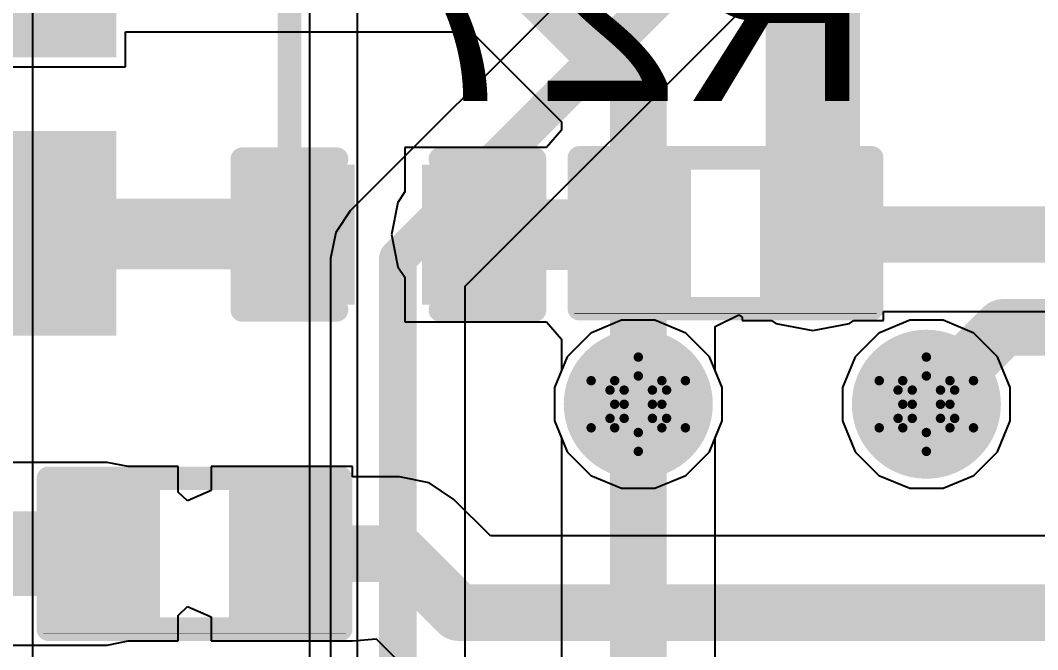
# Model space of a CAD drawing. Header units: inches. Extents: x -2.7 to 10.9, y -2.9 to 7.4.
# Drawn here: x 1.3905 to 1.6063, y -0.2378 to -0.1042 of the extents above; entities that cross this region are included whole.
import ezdxf

# ---------------------------------------------------------------- set-up
doc = ezdxf.new("R2010")
doc.units = ezdxf.units.IN
doc.header["$MEASUREMENT"] = 0
for name, color, linetype in [('Bottom Layer', 5, 'Continuous'), ('Bottom Overlay', 54, 'Continuous'), ('Bottom Paste', 16, 'Continuous'), ('Bottom Solder', 6, 'Continuous'), ('Drill Drawing', 1, 'Continuous'), ('Layer 2', 16, 'Continuous'), ('Layer 3', 76, 'Continuous'), ('Top Layer', 1, 'Continuous'), ('Top Solder', 216, 'Continuous'), ('Via Holes', 16, 'Continuous')]:
    doc.layers.add(name, color=color, linetype=linetype)
doc.styles.add('Arial', font='', dxfattribs={"height": 0.2})
doc.styles.get('Arial').set_extended_font_data('Arial')

# ---------------------------------------------------------------- blocks, each defined once
blk = doc.blocks.new('TS_1185EC_C_D_B__B_120')
at = {"layer": 'Bottom Layer'}
for points in [[(-0.10039, 0.04724), (-0.05118, 0.04724), (-0.05118, 0.01181), (-0.10039, 0.01181)], [(-0.10039, -0.01181), (-0.05118, -0.01181), (-0.05118, -0.04724), (-0.10039, -0.04724)]]:
    blk.add_hatch(color=5, dxfattribs=at).paths.add_polyline_path(points)
at = {"layer": 'Bottom Paste'}
for points in [[(-0.10039, 0.04724), (-0.05118, 0.04724), (-0.05118, 0.01181), (-0.10039, 0.01181)], [(-0.10039, -0.01181), (-0.05118, -0.01181), (-0.05118, -0.04724), (-0.10039, -0.04724)]]:
    blk.add_hatch(color=16, dxfattribs=at).paths.add_polyline_path(points)
at = {"layer": 'Bottom Solder'}
for points in [[(-0.10439, 0.05124), (-0.04718, 0.05124), (-0.04718, 0.00781), (-0.10439, 0.00781)], [(-0.10439, -0.00781), (-0.04718, -0.00781), (-0.04718, -0.05124), (-0.10439, -0.05124)]]:
    blk.add_hatch(color=6, dxfattribs=at).paths.add_polyline_path(points)
blk = doc.blocks.new('R___0402_B_187')
at = {"layer": 'Bottom Layer'}
for points in [[(-0.0095, 0.0125), (-0.0095, -0.0125), (-0.0275, -0.0125), (-0.0275, 0.0125)], [(0.0275, 0.0125), (0.0275, -0.0125), (0.0095, -0.0125), (0.0095, 0.0125)]]:
    blk.add_hatch(color=5, dxfattribs=at).paths.add_polyline_path(points)
at = {"layer": 'Bottom Paste'}
for points in [[(-0.0095, 0.0125), (-0.0095, -0.0125), (-0.0275, -0.0125), (-0.0275, 0.0125)], [(0.0275, 0.0125), (0.0275, -0.0125), (0.0095, -0.0125), (0.0095, 0.0125)]]:
    blk.add_hatch(color=16, dxfattribs=at).paths.add_polyline_path(points)
at = {"layer": 'Bottom Solder'}
for points in [[(-0.00733, 0.01467), (-0.00733, -0.01467), (-0.02967, -0.01467), (-0.02967, 0.01467)], [(0.02967, 0.01467), (0.02967, -0.01467), (0.00733, -0.01467), (0.00733, 0.01467)]]:
    blk.add_hatch(color=6, dxfattribs=at).paths.add_polyline_path(points)
at = {"layer": 'Bottom Overlay'}
for points in [[(-0.031, 0.016, 0.005, 0.005, 0), (-0.031, -0.016, 0.005, 0.005, 0)], [(0.031, 0.016, 0.005, 0.005, 0), (-0.031, 0.016, 0.005, 0.005, 0)], [(0.031, 0.016, 0.005, 0.005, 0), (0.031, -0.016, 0.005, 0.005, 0)], [(0.032, 0.017, 0.000127, 0.000127, 0), (-0.032, 0.017, 0.000127, 0.000127, 0)], [(0.031, -0.016, 0.005, 0.005, 0), (-0.031, -0.016, 0.005, 0.005, 0)]]:
    blk.add_lwpolyline(points, format="xyseb", dxfattribs=at)
for points in [[(-0.03225, 0.016, 0.0025, 0.0025, 1), (-0.02975, 0.016, 0.0025, 0.0025, 1)], [(-0.03225, 0.016, 0.0025, 0.0025, 1), (-0.02975, 0.016, 0.0025, 0.0025, 1)], [(0.02975, 0.016, 0.0025, 0.0025, 1), (0.03225, 0.016, 0.0025, 0.0025, 1)], [(0.02975, 0.016, 0.0025, 0.0025, 1), (0.03225, 0.016, 0.0025, 0.0025, 1)], [(-0.03203, 0.017, 0.0000635, 0.0000635, 1), (-0.03197, 0.017, 0.0000635, 0.0000635, 1)], [(0.03197, 0.017, 0.0000635, 0.0000635, 1), (0.03203, 0.017, 0.0000635, 0.0000635, 1)], [(-0.03225, -0.016, 0.0025, 0.0025, 1), (-0.02975, -0.016, 0.0025, 0.0025, 1)], [(-0.03225, -0.016, 0.0025, 0.0025, 1), (-0.02975, -0.016, 0.0025, 0.0025, 1)], [(0.02975, -0.016, 0.0025, 0.0025, 1), (0.03225, -0.016, 0.0025, 0.0025, 1)], [(0.02975, -0.016, 0.0025, 0.0025, 1), (0.03225, -0.016, 0.0025, 0.0025, 1)]]:
    blk.add_lwpolyline(points, format="xyseb", close=True, dxfattribs=at)
blk = doc.blocks.new('R___0402_B_188')
at = {"layer": 'Bottom Layer'}
for points in [[(-0.0095, 0.0125), (-0.0095, -0.0125), (-0.0275, -0.0125), (-0.0275, 0.0125)], [(0.0275, 0.0125), (0.0275, -0.0125), (0.0095, -0.0125), (0.0095, 0.0125)]]:
    blk.add_hatch(color=5, dxfattribs=at).paths.add_polyline_path(points)
at = {"layer": 'Bottom Paste'}
for points in [[(-0.0095, 0.0125), (-0.0095, -0.0125), (-0.0275, -0.0125), (-0.0275, 0.0125)], [(0.0275, 0.0125), (0.0275, -0.0125), (0.0095, -0.0125), (0.0095, 0.0125)]]:
    blk.add_hatch(color=16, dxfattribs=at).paths.add_polyline_path(points)
at = {"layer": 'Bottom Solder'}
for points in [[(-0.00733, 0.01467), (-0.00733, -0.01467), (-0.02967, -0.01467), (-0.02967, 0.01467)], [(0.02967, 0.01467), (0.02967, -0.01467), (0.00733, -0.01467), (0.00733, 0.01467)]]:
    blk.add_hatch(color=6, dxfattribs=at).paths.add_polyline_path(points)
at = {"layer": 'Bottom Overlay'}
for points in [[(0.031, 0.016, 0.005, 0.005, 0), (-0.031, 0.016, 0.005, 0.005, 0)], [(-0.031, 0.016, 0.005, 0.005, 0), (-0.031, -0.016, 0.005, 0.005, 0)], [(0.031, 0.016, 0.005, 0.005, 0), (0.031, -0.016, 0.005, 0.005, 0)], [(0.032, 0.017, 0.000127, 0.000127, 0), (-0.032, 0.017, 0.000127, 0.000127, 0)], [(0.031, -0.016, 0.005, 0.005, 0), (-0.031, -0.016, 0.005, 0.005, 0)]]:
    blk.add_lwpolyline(points, format="xyseb", dxfattribs=at)
for points in [[(-0.03225, 0.016, 0.0025, 0.0025, 1), (-0.02975, 0.016, 0.0025, 0.0025, 1)], [(-0.03225, 0.016, 0.0025, 0.0025, 1), (-0.02975, 0.016, 0.0025, 0.0025, 1)], [(0.02975, 0.016, 0.0025, 0.0025, 1), (0.03225, 0.016, 0.0025, 0.0025, 1)], [(0.02975, 0.016, 0.0025, 0.0025, 1), (0.03225, 0.016, 0.0025, 0.0025, 1)], [(-0.03203, 0.017, 0.0000635, 0.0000635, 1), (-0.03197, 0.017, 0.0000635, 0.0000635, 1)], [(0.03197, 0.017, 0.0000635, 0.0000635, 1), (0.03203, 0.017, 0.0000635, 0.0000635, 1)], [(-0.03225, -0.016, 0.0025, 0.0025, 1), (-0.02975, -0.016, 0.0025, 0.0025, 1)], [(-0.03225, -0.016, 0.0025, 0.0025, 1), (-0.02975, -0.016, 0.0025, 0.0025, 1)], [(0.02975, -0.016, 0.0025, 0.0025, 1), (0.03225, -0.016, 0.0025, 0.0025, 1)], [(0.02975, -0.016, 0.0025, 0.0025, 1), (0.03225, -0.016, 0.0025, 0.0025, 1)]]:
    blk.add_lwpolyline(points, format="xyseb", close=True, dxfattribs=at)
blk = doc.blocks.new('C___0402_B_309')
at = {"layer": 'Bottom Layer'}
for points in [[(-0.0095, 0.0125), (-0.0095, -0.0125), (-0.0275, -0.0125), (-0.0275, 0.0125)], [(0.0275, 0.0125), (0.0275, -0.0125), (0.0095, -0.0125), (0.0095, 0.0125)]]:
    blk.add_hatch(color=5, dxfattribs=at).paths.add_polyline_path(points)
at = {"layer": 'Bottom Paste'}
for points in [[(-0.0095, 0.0125), (-0.0095, -0.0125), (-0.0275, -0.0125), (-0.0275, 0.0125)], [(0.0275, 0.0125), (0.0275, -0.0125), (0.0095, -0.0125), (0.0095, 0.0125)]]:
    blk.add_hatch(color=16, dxfattribs=at).paths.add_polyline_path(points)
at = {"layer": 'Bottom Solder'}
for points in [[(-0.00714, 0.01486), (-0.00714, -0.01486), (-0.02986, -0.01486), (-0.02986, 0.01486)], [(0.02986, 0.01486), (0.02986, -0.01486), (0.00714, -0.01486), (0.00714, 0.01486)]]:
    blk.add_hatch(color=6, dxfattribs=at).paths.add_polyline_path(points)
at = {"layer": 'Bottom Overlay'}
for points in [[(-0.031, 0.016, 0.005, 0.005, 0), (-0.011, 0.016, 0.005, 0.005, 0)], [(-0.031, -0.016, 0.005, 0.005, 0), (-0.031, 0.016, 0.005, 0.005, 0)], [(0.011, 0.016, 0.005, 0.005, 0), (0.031, 0.016, 0.005, 0.005, 0)], [(0.031, -0.016, 0.005, 0.005, 0), (0.031, 0.016, 0.005, 0.005, 0)], [(-0.031, -0.016, 0.005, 0.005, 0), (-0.011, -0.016, 0.005, 0.005, 0)], [(0.011, -0.016, 0.005, 0.005, 0), (0.031, -0.016, 0.005, 0.005, 0)]]:
    blk.add_lwpolyline(points, format="xyseb", dxfattribs=at)
for points in [[(-0.03225, 0.016, 0.0025, 0.0025, 1), (-0.02975, 0.016, 0.0025, 0.0025, 1)], [(-0.03225, 0.016, 0.0025, 0.0025, 1), (-0.02975, 0.016, 0.0025, 0.0025, 1)], [(-0.01225, 0.016, 0.0025, 0.0025, 1), (-0.00975, 0.016, 0.0025, 0.0025, 1)], [(0.00975, 0.016, 0.0025, 0.0025, 1), (0.01225, 0.016, 0.0025, 0.0025, 1)], [(0.02975, 0.016, 0.0025, 0.0025, 1), (0.03225, 0.016, 0.0025, 0.0025, 1)], [(0.02975, 0.016, 0.0025, 0.0025, 1), (0.03225, 0.016, 0.0025, 0.0025, 1)], [(-0.03225, -0.016, 0.0025, 0.0025, 1), (-0.02975, -0.016, 0.0025, 0.0025, 1)], [(-0.03225, -0.016, 0.0025, 0.0025, 1), (-0.02975, -0.016, 0.0025, 0.0025, 1)], [(-0.01225, -0.016, 0.0025, 0.0025, 1), (-0.00975, -0.016, 0.0025, 0.0025, 1)], [(0.00975, -0.016, 0.0025, 0.0025, 1), (0.01225, -0.016, 0.0025, 0.0025, 1)], [(0.02975, -0.016, 0.0025, 0.0025, 1), (0.03225, -0.016, 0.0025, 0.0025, 1)], [(0.02975, -0.016, 0.0025, 0.0025, 1), (0.03225, -0.016, 0.0025, 0.0025, 1)]]:
    blk.add_lwpolyline(points, format="xyseb", close=True, dxfattribs=at)

msp = doc.modelspace()

# ---------------------------------------------------------------- hatches: boundary and pattern name
at = {"layer": 'Bottom Layer'}
h = msp.add_hatch(color=5, dxfattribs=at)
edge = h.paths.add_edge_path()
edge.add_arc((1.52156, -0.18568), 0.01181, 0, 360)
h = msp.add_hatch(color=5, dxfattribs=at)
edge = h.paths.add_edge_path()
edge.add_arc((1.58267, -0.18568), 0.01181, 0, 360)
at = {"layer": 'Bottom Solder'}
h = msp.add_hatch(color=6, dxfattribs=at)
edge = h.paths.add_edge_path()
edge.add_arc((1.52156, -0.18568), 0.01581, 0, 360)
h = msp.add_hatch(color=6, dxfattribs=at)
edge = h.paths.add_edge_path()
edge.add_arc((1.58267, -0.18568), 0.01581, 0, 360)
at = {"layer": 'Layer 2'}
h = msp.add_hatch(color=16, dxfattribs=at)
edge = h.paths.add_edge_path()
edge.add_arc((1.52156, -0.18568), 0.01181, 0, 360)
h = msp.add_hatch(color=16, dxfattribs=at)
edge = h.paths.add_edge_path()
edge.add_arc((1.58267, -0.18568), 0.01181, 0, 360)
at = {"layer": 'Layer 3'}
h = msp.add_hatch(color=76, dxfattribs=at)
edge = h.paths.add_edge_path()
edge.add_arc((1.52156, -0.18568), 0.01181, 0, 360)
h = msp.add_hatch(color=76, dxfattribs=at)
edge = h.paths.add_edge_path()
edge.add_arc((1.58267, -0.18568), 0.01181, 0, 360)
at = {"layer": 'Top Layer'}
h = msp.add_hatch(color=1, dxfattribs=at)
edge = h.paths.add_edge_path()
edge.add_arc((1.52156, -0.18568), 0.01181, 0, 360)
h = msp.add_hatch(color=1, dxfattribs=at)
edge = h.paths.add_edge_path()
edge.add_arc((1.58267, -0.18568), 0.01181, 0, 360)
at = {"layer": 'Top Solder'}
h = msp.add_hatch(color=216, dxfattribs=at)
edge = h.paths.add_edge_path()
edge.add_arc((1.52156, -0.18568), 0.01581, 0, 360)
h = msp.add_hatch(color=216, dxfattribs=at)
edge = h.paths.add_edge_path()
edge.add_arc((1.58267, -0.18568), 0.01581, 0, 360)
at = {"layer": 'Via Holes'}
h = msp.add_hatch(color=7, dxfattribs=at)
edge = h.paths.add_edge_path()
edge.add_arc((1.52156, -0.18568), 0.00591, 0, 360)
h = msp.add_hatch(color=7, dxfattribs=at)
edge = h.paths.add_edge_path()
edge.add_arc((1.58267, -0.18568), 0.00591, 0, 360)

# ---------------------------------------------------------------- linework, layer by layer
at = {"layer": 'Bottom Layer'}
for p, q in [((1.41281, -0.11406), (1.41281, -0.10666)), ((1.41281, -0.10666), (1.48617, -0.10666)), ((1.48617, -0.10666), (1.50524, -0.12573)), ((1.35159, -0.11406), (1.41281, -0.11406)), ((1.50524, -0.12573), (1.50524, -0.12749)), ((1.50524, -0.12749), (1.50206, -0.13117)), ((1.50206, -0.13117), (1.47206, -0.13117)), ((1.47206, -0.13117), (1.47206, -0.14062)), ((1.47206, -0.14062), (1.47057, -0.14284)), ((1.47057, -0.14284), (1.46921, -0.14967)), ((1.46921, -0.14967), (1.47057, -0.1565)), ((1.47057, -0.1565), (1.47206, -0.15872)), ((1.47206, -0.15872), (1.47206, -0.16817)), ((1.57356, -0.1679), (1.57356, -0.16598)), ((1.57356, -0.16598), (1.63718, -0.16598)), ((1.47206, -0.16817), (1.50206, -0.16817)), ((1.50206, -0.16817), (1.50524, -0.17185)), ((1.53787, -0.16921), (1.54287, -0.1667)), ((1.54287, -0.1667), (1.54356, -0.16721)), ((1.54356, -0.16721), (1.54356, -0.1679)), ((1.54356, -0.1679), (1.54985, -0.1679)), ((1.54985, -0.1679), (1.55075, -0.16851)), ((1.56636, -0.16851), (1.56727, -0.1679)), ((1.56727, -0.1679), (1.57356, -0.1679)), ((1.53787, -0.17852), (1.53787, -0.16921)), ((1.55075, -0.16851), (1.55856, -0.17006)), ((1.55856, -0.17006), (1.56636, -0.16851)), ((1.50524, -0.17185), (1.50524, -0.17852)), ((1.50524, -0.17852), (1.50375, -0.18214)), ((1.53937, -0.18214), (1.53787, -0.17852)), ((1.50375, -0.18214), (1.50375, -0.18922)), ((1.53937, -0.18922), (1.53937, -0.18214)), ((1.50375, -0.18922), (1.50646, -0.19577)), ((1.53666, -0.19577), (1.53937, -0.18922)), ((1.50646, -0.19577), (1.51147, -0.20078)), ((1.53165, -0.20078), (1.53666, -0.19577)), ((1.40892, -0.19802), (1.38357, -0.19802)), ((1.41331, -0.1989), (1.40892, -0.19802)), ((1.42392, -0.1989), (1.41331, -0.1989)), ((1.42392, -0.20431), (1.42392, -0.1989)), ((1.46092, -0.1989), (1.43092, -0.1989)), ((1.43092, -0.1989), (1.43092, -0.20398)), ((1.46092, -0.20108), (1.46092, -0.1989)), ((1.47092, -0.20108), (1.46092, -0.20108)), ((1.47717, -0.20233), (1.47092, -0.20108)), ((1.48246, -0.20586), (1.47717, -0.20233)), ((1.51147, -0.20078), (1.51802, -0.20349)), ((1.5251, -0.20349), (1.53165, -0.20078)), ((1.42592, -0.20616), (1.42392, -0.20431)), ((1.43092, -0.20398), (1.42592, -0.20616)), ((1.51802, -0.20349), (1.5251, -0.20349)), ((1.49018, -0.21358), (1.48246, -0.20586)), ((1.67635, -0.21358), (1.49018, -0.21358)), ((1.42392, -0.23049), (1.42592, -0.22863)), ((1.42592, -0.22863), (1.43092, -0.23081)), ((1.42392, -0.2359), (1.42392, -0.23049)), ((1.43092, -0.23081), (1.43092, -0.2359)), ((1.38357, -0.23677), (1.40892, -0.23677)), ((1.40892, -0.23677), (1.41331, -0.2359)), ((1.40892, -0.23677), (1.40892, -0.23677)), ((1.41331, -0.2359), (1.42392, -0.2359)), ((1.43092, -0.2359), (1.46092, -0.2359)), ((1.46092, -0.2359), (1.46592, -0.23547)), ((1.46092, -0.2359), (1.46092, -0.2359)), ((1.46592, -0.23547), (1.47189, -0.24143))]:
    msp.add_line(p, q, dxfattribs=at)
for points in [[(1.55856, -0.1494, 0.02, 0.02, 0), (1.55856, -0.09403, 0.02, 0.02, 0)], [(1.49292, -0.09034, 0.012, 0.012, 0), (1.52156, -0.11898, 0.012, 0.012, 0)], [(1.52156, -0.1494, 0.012, 0.012, 0), (1.52156, -0.11898, 0.012, 0.012, 0)], [(1.55856, -0.14967, 0.02, 0.02, 0), (1.55856, -0.1494, 0.02, 0.02, 0)], [(1.38233, -0.14953, 0.015, 0.015, 0), (1.44992, -0.14953, 0.015, 0.015, 0)], [(1.44992, -0.14953, 0.015, 0.015, 0), (1.45006, -0.14967, 0.015, 0.015, 0)], [(1.48706, -0.14967, 0.015, 0.015, 0), (1.52156, -0.14967, 0.015, 0.015, 0)], [(1.52156, -0.14967, 0.012, 0.012, 0), (1.52156, -0.1494, 0.012, 0.012, 0)], [(1.52156, -0.18568, 0.012, 0.012, 0), (1.52156, -0.14967, 0.012, 0.012, 0)], [(1.55856, -0.14967, 0.012, 0.012, 0), (1.63718, -0.14967, 0.012, 0.012, 0)], [(1.58267, -0.18568, 0.012, 0.012, 0), (1.599, -0.16935, 0.012, 0.012, 0)], [(1.599, -0.16935, 0.012, 0.012, 0), (1.63718, -0.16935, 0.012, 0.012, 0)], [(1.36773, -0.2174, 0.018, 0.018, 0), (1.40892, -0.2174, 0.018, 0.018, 0)], [(1.40892, -0.2174, 0.018, 0.018, 0), (1.40892, -0.2174, 0.018, 0.018, 0)], [(1.44592, -0.2174, 0.012, 0.012, 0), (1.47092, -0.2174, 0.012, 0.012, 0)], [(1.47092, -0.2174, 0.012, 0.012, 0), (1.48342, -0.2299, 0.012, 0.012, 0)], [(1.48342, -0.2299, 0.012, 0.012, 0), (1.68311, -0.2299, 0.012, 0.012, 0)]]:
    msp.add_lwpolyline(points, format="xyseb", dxfattribs=at)
for points in [[(1.51856, -0.11898, 0.006, 0.006, 1), (1.52456, -0.11898, 0.006, 0.006, 1)], [(1.51856, -0.11898, 0.006, 0.006, 1), (1.52456, -0.11898, 0.006, 0.006, 1)], [(1.55356, -0.1494, 0.01, 0.01, 1), (1.56356, -0.1494, 0.01, 0.01, 1)], [(1.55356, -0.1494, 0.01, 0.01, 1), (1.56356, -0.1494, 0.01, 0.01, 1)], [(1.55356, -0.14967, 0.01, 0.01, 1), (1.56356, -0.14967, 0.01, 0.01, 1)], [(1.44617, -0.14953, 0.0075, 0.0075, 1), (1.45367, -0.14953, 0.0075, 0.0075, 1)], [(1.44617, -0.14953, 0.0075, 0.0075, 1), (1.45367, -0.14953, 0.0075, 0.0075, 1)], [(1.44631, -0.14967, 0.0075, 0.0075, 1), (1.45381, -0.14967, 0.0075, 0.0075, 1)], [(1.48331, -0.14967, 0.0075, 0.0075, 1), (1.49081, -0.14967, 0.0075, 0.0075, 1)], [(1.51781, -0.14967, 0.0075, 0.0075, 1), (1.52531, -0.14967, 0.0075, 0.0075, 1)], [(1.51856, -0.1494, 0.006, 0.006, 1), (1.52456, -0.1494, 0.006, 0.006, 1)], [(1.51856, -0.1494, 0.006, 0.006, 1), (1.52456, -0.1494, 0.006, 0.006, 1)], [(1.51856, -0.14967, 0.006, 0.006, 1), (1.52456, -0.14967, 0.006, 0.006, 1)], [(1.51856, -0.14967, 0.006, 0.006, 1), (1.52456, -0.14967, 0.006, 0.006, 1)], [(1.55556, -0.14967, 0.006, 0.006, 1), (1.56156, -0.14967, 0.006, 0.006, 1)], [(1.596, -0.16935, 0.006, 0.006, 1), (1.602, -0.16935, 0.006, 0.006, 1)], [(1.596, -0.16935, 0.006, 0.006, 1), (1.602, -0.16935, 0.006, 0.006, 1)], [(1.51856, -0.18568, 0.006, 0.006, 1), (1.52456, -0.18568, 0.006, 0.006, 1)], [(1.57967, -0.18568, 0.006, 0.006, 1), (1.58567, -0.18568, 0.006, 0.006, 1)], [(1.40442, -0.2174, 0.009, 0.009, 1), (1.41342, -0.2174, 0.009, 0.009, 1)], [(1.40442, -0.2174, 0.009, 0.009, 1), (1.41342, -0.2174, 0.009, 0.009, 1)], [(1.40442, -0.2174, 0.009, 0.009, 1), (1.41342, -0.2174, 0.009, 0.009, 1)], [(1.44292, -0.2174, 0.006, 0.006, 1), (1.44892, -0.2174, 0.006, 0.006, 1)], [(1.46792, -0.2174, 0.006, 0.006, 1), (1.47392, -0.2174, 0.006, 0.006, 1)], [(1.46792, -0.2174, 0.006, 0.006, 1), (1.47392, -0.2174, 0.006, 0.006, 1)], [(1.48042, -0.2299, 0.006, 0.006, 1), (1.48642, -0.2299, 0.006, 0.006, 1)], [(1.48042, -0.2299, 0.006, 0.006, 1), (1.48642, -0.2299, 0.006, 0.006, 1)]]:
    msp.add_lwpolyline(points, format="xyseb", close=True, dxfattribs=at)
at = {"layer": 'Bottom Overlay'}
msp.add_lwpolyline([(1.44756, -0.13367, 0.005, 0.005, 0), (1.44756, -0.0611, 0.005, 0.005, 0)], format="xyseb", dxfattribs=at)
msp.add_lwpolyline([(1.44631, -0.13367, 0.0025, 0.0025, 1), (1.44881, -0.13367, 0.0025, 0.0025, 1)], format="xyseb", close=True, dxfattribs=at)
at = {"layer": 'Drill Drawing'}
for points in [[(1.51656, -0.18068, 0.002, 0.002, 0), (1.52156, -0.17568, 0.002, 0.002, 0)], [(1.52156, -0.17568, 0.002, 0.002, 0), (1.52656, -0.18068, 0.002, 0.002, 0)], [(1.57767, -0.18068, 0.002, 0.002, 0), (1.58267, -0.17568, 0.002, 0.002, 0)], [(1.58267, -0.17568, 0.002, 0.002, 0), (1.58767, -0.18068, 0.002, 0.002, 0)], [(1.51856, -0.18268, 0.002, 0.002, 0), (1.52156, -0.17968, 0.002, 0.002, 0)], [(1.52156, -0.17968, 0.002, 0.002, 0), (1.52456, -0.18268, 0.002, 0.002, 0)], [(1.57967, -0.18268, 0.002, 0.002, 0), (1.58267, -0.17968, 0.002, 0.002, 0)], [(1.58267, -0.17968, 0.002, 0.002, 0), (1.58567, -0.18268, 0.002, 0.002, 0)], [(1.51156, -0.18068, 0.002, 0.002, 0), (1.51656, -0.18568, 0.002, 0.002, 0)], [(1.51156, -0.18068, 0.002, 0.002, 0), (1.51656, -0.18068, 0.002, 0.002, 0)], [(1.52656, -0.18068, 0.002, 0.002, 0), (1.53156, -0.18068, 0.002, 0.002, 0)], [(1.52656, -0.18568, 0.002, 0.002, 0), (1.53156, -0.18068, 0.002, 0.002, 0)], [(1.57267, -0.18068, 0.002, 0.002, 0), (1.57767, -0.18568, 0.002, 0.002, 0)], [(1.57267, -0.18068, 0.002, 0.002, 0), (1.57767, -0.18068, 0.002, 0.002, 0)], [(1.58767, -0.18068, 0.002, 0.002, 0), (1.59267, -0.18068, 0.002, 0.002, 0)], [(1.58767, -0.18568, 0.002, 0.002, 0), (1.59267, -0.18068, 0.002, 0.002, 0)], [(1.51556, -0.18268, 0.002, 0.002, 0), (1.51856, -0.18568, 0.002, 0.002, 0)], [(1.51556, -0.18268, 0.002, 0.002, 0), (1.51856, -0.18268, 0.002, 0.002, 0)], [(1.52456, -0.18268, 0.002, 0.002, 0), (1.52756, -0.18268, 0.002, 0.002, 0)], [(1.52456, -0.18568, 0.002, 0.002, 0), (1.52756, -0.18268, 0.002, 0.002, 0)], [(1.57667, -0.18268, 0.002, 0.002, 0), (1.57967, -0.18568, 0.002, 0.002, 0)], [(1.57667, -0.18268, 0.002, 0.002, 0), (1.57967, -0.18268, 0.002, 0.002, 0)], [(1.58567, -0.18268, 0.002, 0.002, 0), (1.58867, -0.18268, 0.002, 0.002, 0)], [(1.58567, -0.18568, 0.002, 0.002, 0), (1.58867, -0.18268, 0.002, 0.002, 0)], [(1.51156, -0.19068, 0.002, 0.002, 0), (1.51656, -0.18568, 0.002, 0.002, 0)], [(1.51556, -0.18868, 0.002, 0.002, 0), (1.51856, -0.18568, 0.002, 0.002, 0)], [(1.52456, -0.18568, 0.002, 0.002, 0), (1.52756, -0.18868, 0.002, 0.002, 0)], [(1.52656, -0.18568, 0.002, 0.002, 0), (1.53156, -0.19068, 0.002, 0.002, 0)], [(1.57267, -0.19068, 0.002, 0.002, 0), (1.57767, -0.18568, 0.002, 0.002, 0)], [(1.57667, -0.18868, 0.002, 0.002, 0), (1.57967, -0.18568, 0.002, 0.002, 0)], [(1.58567, -0.18568, 0.002, 0.002, 0), (1.58867, -0.18868, 0.002, 0.002, 0)], [(1.58767, -0.18568, 0.002, 0.002, 0), (1.59267, -0.19068, 0.002, 0.002, 0)], [(1.51556, -0.18868, 0.002, 0.002, 0), (1.51856, -0.18868, 0.002, 0.002, 0)], [(1.51856, -0.18868, 0.002, 0.002, 0), (1.52156, -0.19168, 0.002, 0.002, 0)], [(1.52156, -0.19168, 0.002, 0.002, 0), (1.52456, -0.18868, 0.002, 0.002, 0)], [(1.52456, -0.18868, 0.002, 0.002, 0), (1.52756, -0.18868, 0.002, 0.002, 0)], [(1.57667, -0.18868, 0.002, 0.002, 0), (1.57967, -0.18868, 0.002, 0.002, 0)], [(1.57967, -0.18868, 0.002, 0.002, 0), (1.58267, -0.19168, 0.002, 0.002, 0)], [(1.58267, -0.19168, 0.002, 0.002, 0), (1.58567, -0.18868, 0.002, 0.002, 0)], [(1.58567, -0.18868, 0.002, 0.002, 0), (1.58867, -0.18868, 0.002, 0.002, 0)], [(1.51156, -0.19068, 0.002, 0.002, 0), (1.51656, -0.19068, 0.002, 0.002, 0)], [(1.51656, -0.19068, 0.002, 0.002, 0), (1.52156, -0.19568, 0.002, 0.002, 0)], [(1.52156, -0.19568, 0.002, 0.002, 0), (1.52656, -0.19068, 0.002, 0.002, 0)], [(1.52656, -0.19068, 0.002, 0.002, 0), (1.53156, -0.19068, 0.002, 0.002, 0)], [(1.57267, -0.19068, 0.002, 0.002, 0), (1.57767, -0.19068, 0.002, 0.002, 0)], [(1.57767, -0.19068, 0.002, 0.002, 0), (1.58267, -0.19568, 0.002, 0.002, 0)], [(1.58267, -0.19568, 0.002, 0.002, 0), (1.58767, -0.19068, 0.002, 0.002, 0)], [(1.58767, -0.19068, 0.002, 0.002, 0), (1.59267, -0.19068, 0.002, 0.002, 0)]]:
    msp.add_lwpolyline(points, format="xyseb", dxfattribs=at)
for points in [[(1.52106, -0.17568, 0.001, 0.001, 1), (1.52206, -0.17568, 0.001, 0.001, 1)], [(1.52106, -0.17568, 0.001, 0.001, 1), (1.52206, -0.17568, 0.001, 0.001, 1)], [(1.58217, -0.17568, 0.001, 0.001, 1), (1.58317, -0.17568, 0.001, 0.001, 1)], [(1.58217, -0.17568, 0.001, 0.001, 1), (1.58317, -0.17568, 0.001, 0.001, 1)], [(1.52106, -0.17968, 0.001, 0.001, 1), (1.52206, -0.17968, 0.001, 0.001, 1)], [(1.52106, -0.17968, 0.001, 0.001, 1), (1.52206, -0.17968, 0.001, 0.001, 1)], [(1.58217, -0.17968, 0.001, 0.001, 1), (1.58317, -0.17968, 0.001, 0.001, 1)], [(1.58217, -0.17968, 0.001, 0.001, 1), (1.58317, -0.17968, 0.001, 0.001, 1)], [(1.51106, -0.18068, 0.001, 0.001, 1), (1.51206, -0.18068, 0.001, 0.001, 1)], [(1.51106, -0.18068, 0.001, 0.001, 1), (1.51206, -0.18068, 0.001, 0.001, 1)], [(1.51606, -0.18068, 0.001, 0.001, 1), (1.51706, -0.18068, 0.001, 0.001, 1)], [(1.51606, -0.18068, 0.001, 0.001, 1), (1.51706, -0.18068, 0.001, 0.001, 1)], [(1.52606, -0.18068, 0.001, 0.001, 1), (1.52706, -0.18068, 0.001, 0.001, 1)], [(1.52606, -0.18068, 0.001, 0.001, 1), (1.52706, -0.18068, 0.001, 0.001, 1)], [(1.53106, -0.18068, 0.001, 0.001, 1), (1.53206, -0.18068, 0.001, 0.001, 1)], [(1.53106, -0.18068, 0.001, 0.001, 1), (1.53206, -0.18068, 0.001, 0.001, 1)], [(1.57217, -0.18068, 0.001, 0.001, 1), (1.57317, -0.18068, 0.001, 0.001, 1)], [(1.57217, -0.18068, 0.001, 0.001, 1), (1.57317, -0.18068, 0.001, 0.001, 1)], [(1.57717, -0.18068, 0.001, 0.001, 1), (1.57817, -0.18068, 0.001, 0.001, 1)], [(1.57717, -0.18068, 0.001, 0.001, 1), (1.57817, -0.18068, 0.001, 0.001, 1)], [(1.58717, -0.18068, 0.001, 0.001, 1), (1.58817, -0.18068, 0.001, 0.001, 1)], [(1.58717, -0.18068, 0.001, 0.001, 1), (1.58817, -0.18068, 0.001, 0.001, 1)], [(1.59217, -0.18068, 0.001, 0.001, 1), (1.59317, -0.18068, 0.001, 0.001, 1)], [(1.59217, -0.18068, 0.001, 0.001, 1), (1.59317, -0.18068, 0.001, 0.001, 1)], [(1.51506, -0.18268, 0.001, 0.001, 1), (1.51606, -0.18268, 0.001, 0.001, 1)], [(1.51506, -0.18268, 0.001, 0.001, 1), (1.51606, -0.18268, 0.001, 0.001, 1)], [(1.51806, -0.18268, 0.001, 0.001, 1), (1.51906, -0.18268, 0.001, 0.001, 1)], [(1.51806, -0.18268, 0.001, 0.001, 1), (1.51906, -0.18268, 0.001, 0.001, 1)], [(1.52406, -0.18268, 0.001, 0.001, 1), (1.52506, -0.18268, 0.001, 0.001, 1)], [(1.52406, -0.18268, 0.001, 0.001, 1), (1.52506, -0.18268, 0.001, 0.001, 1)], [(1.52706, -0.18268, 0.001, 0.001, 1), (1.52806, -0.18268, 0.001, 0.001, 1)], [(1.52706, -0.18268, 0.001, 0.001, 1), (1.52806, -0.18268, 0.001, 0.001, 1)], [(1.57617, -0.18268, 0.001, 0.001, 1), (1.57717, -0.18268, 0.001, 0.001, 1)], [(1.57617, -0.18268, 0.001, 0.001, 1), (1.57717, -0.18268, 0.001, 0.001, 1)], [(1.57917, -0.18268, 0.001, 0.001, 1), (1.58017, -0.18268, 0.001, 0.001, 1)], [(1.57917, -0.18268, 0.001, 0.001, 1), (1.58017, -0.18268, 0.001, 0.001, 1)], [(1.58517, -0.18268, 0.001, 0.001, 1), (1.58617, -0.18268, 0.001, 0.001, 1)], [(1.58517, -0.18268, 0.001, 0.001, 1), (1.58617, -0.18268, 0.001, 0.001, 1)], [(1.58817, -0.18268, 0.001, 0.001, 1), (1.58917, -0.18268, 0.001, 0.001, 1)], [(1.58817, -0.18268, 0.001, 0.001, 1), (1.58917, -0.18268, 0.001, 0.001, 1)], [(1.51606, -0.18568, 0.001, 0.001, 1), (1.51706, -0.18568, 0.001, 0.001, 1)], [(1.51606, -0.18568, 0.001, 0.001, 1), (1.51706, -0.18568, 0.001, 0.001, 1)], [(1.51806, -0.18568, 0.001, 0.001, 1), (1.51906, -0.18568, 0.001, 0.001, 1)], [(1.51806, -0.18568, 0.001, 0.001, 1), (1.51906, -0.18568, 0.001, 0.001, 1)], [(1.52406, -0.18568, 0.001, 0.001, 1), (1.52506, -0.18568, 0.001, 0.001, 1)], [(1.52406, -0.18568, 0.001, 0.001, 1), (1.52506, -0.18568, 0.001, 0.001, 1)], [(1.52606, -0.18568, 0.001, 0.001, 1), (1.52706, -0.18568, 0.001, 0.001, 1)], [(1.52606, -0.18568, 0.001, 0.001, 1), (1.52706, -0.18568, 0.001, 0.001, 1)], [(1.57717, -0.18568, 0.001, 0.001, 1), (1.57817, -0.18568, 0.001, 0.001, 1)], [(1.57717, -0.18568, 0.001, 0.001, 1), (1.57817, -0.18568, 0.001, 0.001, 1)], [(1.57917, -0.18568, 0.001, 0.001, 1), (1.58017, -0.18568, 0.001, 0.001, 1)], [(1.57917, -0.18568, 0.001, 0.001, 1), (1.58017, -0.18568, 0.001, 0.001, 1)], [(1.58517, -0.18568, 0.001, 0.001, 1), (1.58617, -0.18568, 0.001, 0.001, 1)], [(1.58517, -0.18568, 0.001, 0.001, 1), (1.58617, -0.18568, 0.001, 0.001, 1)], [(1.58717, -0.18568, 0.001, 0.001, 1), (1.58817, -0.18568, 0.001, 0.001, 1)], [(1.58717, -0.18568, 0.001, 0.001, 1), (1.58817, -0.18568, 0.001, 0.001, 1)], [(1.51506, -0.18868, 0.001, 0.001, 1), (1.51606, -0.18868, 0.001, 0.001, 1)], [(1.51506, -0.18868, 0.001, 0.001, 1), (1.51606, -0.18868, 0.001, 0.001, 1)], [(1.51806, -0.18868, 0.001, 0.001, 1), (1.51906, -0.18868, 0.001, 0.001, 1)], [(1.51806, -0.18868, 0.001, 0.001, 1), (1.51906, -0.18868, 0.001, 0.001, 1)], [(1.52406, -0.18868, 0.001, 0.001, 1), (1.52506, -0.18868, 0.001, 0.001, 1)], [(1.52406, -0.18868, 0.001, 0.001, 1), (1.52506, -0.18868, 0.001, 0.001, 1)], [(1.52706, -0.18868, 0.001, 0.001, 1), (1.52806, -0.18868, 0.001, 0.001, 1)], [(1.52706, -0.18868, 0.001, 0.001, 1), (1.52806, -0.18868, 0.001, 0.001, 1)], [(1.57617, -0.18868, 0.001, 0.001, 1), (1.57717, -0.18868, 0.001, 0.001, 1)], [(1.57617, -0.18868, 0.001, 0.001, 1), (1.57717, -0.18868, 0.001, 0.001, 1)], [(1.57917, -0.18868, 0.001, 0.001, 1), (1.58017, -0.18868, 0.001, 0.001, 1)], [(1.57917, -0.18868, 0.001, 0.001, 1), (1.58017, -0.18868, 0.001, 0.001, 1)], [(1.58517, -0.18868, 0.001, 0.001, 1), (1.58617, -0.18868, 0.001, 0.001, 1)], [(1.58517, -0.18868, 0.001, 0.001, 1), (1.58617, -0.18868, 0.001, 0.001, 1)], [(1.58817, -0.18868, 0.001, 0.001, 1), (1.58917, -0.18868, 0.001, 0.001, 1)], [(1.58817, -0.18868, 0.001, 0.001, 1), (1.58917, -0.18868, 0.001, 0.001, 1)], [(1.51106, -0.19068, 0.001, 0.001, 1), (1.51206, -0.19068, 0.001, 0.001, 1)], [(1.51106, -0.19068, 0.001, 0.001, 1), (1.51206, -0.19068, 0.001, 0.001, 1)], [(1.51606, -0.19068, 0.001, 0.001, 1), (1.51706, -0.19068, 0.001, 0.001, 1)], [(1.51606, -0.19068, 0.001, 0.001, 1), (1.51706, -0.19068, 0.001, 0.001, 1)], [(1.52606, -0.19068, 0.001, 0.001, 1), (1.52706, -0.19068, 0.001, 0.001, 1)], [(1.52606, -0.19068, 0.001, 0.001, 1), (1.52706, -0.19068, 0.001, 0.001, 1)], [(1.53106, -0.19068, 0.001, 0.001, 1), (1.53206, -0.19068, 0.001, 0.001, 1)], [(1.53106, -0.19068, 0.001, 0.001, 1), (1.53206, -0.19068, 0.001, 0.001, 1)], [(1.57217, -0.19068, 0.001, 0.001, 1), (1.57317, -0.19068, 0.001, 0.001, 1)], [(1.57217, -0.19068, 0.001, 0.001, 1), (1.57317, -0.19068, 0.001, 0.001, 1)], [(1.57717, -0.19068, 0.001, 0.001, 1), (1.57817, -0.19068, 0.001, 0.001, 1)], [(1.57717, -0.19068, 0.001, 0.001, 1), (1.57817, -0.19068, 0.001, 0.001, 1)], [(1.58717, -0.19068, 0.001, 0.001, 1), (1.58817, -0.19068, 0.001, 0.001, 1)], [(1.58717, -0.19068, 0.001, 0.001, 1), (1.58817, -0.19068, 0.001, 0.001, 1)], [(1.59217, -0.19068, 0.001, 0.001, 1), (1.59317, -0.19068, 0.001, 0.001, 1)], [(1.59217, -0.19068, 0.001, 0.001, 1), (1.59317, -0.19068, 0.001, 0.001, 1)], [(1.52106, -0.19168, 0.001, 0.001, 1), (1.52206, -0.19168, 0.001, 0.001, 1)], [(1.52106, -0.19168, 0.001, 0.001, 1), (1.52206, -0.19168, 0.001, 0.001, 1)], [(1.58217, -0.19168, 0.001, 0.001, 1), (1.58317, -0.19168, 0.001, 0.001, 1)], [(1.58217, -0.19168, 0.001, 0.001, 1), (1.58317, -0.19168, 0.001, 0.001, 1)], [(1.52106, -0.19568, 0.001, 0.001, 1), (1.52206, -0.19568, 0.001, 0.001, 1)], [(1.52106, -0.19568, 0.001, 0.001, 1), (1.52206, -0.19568, 0.001, 0.001, 1)], [(1.58217, -0.19568, 0.001, 0.001, 1), (1.58317, -0.19568, 0.001, 0.001, 1)], [(1.58217, -0.19568, 0.001, 0.001, 1), (1.58317, -0.19568, 0.001, 0.001, 1)]]:
    msp.add_lwpolyline(points, format="xyseb", close=True, dxfattribs=at)
at = {"layer": 'Layer 2'}
for p, q in [((1.51802, -0.16787), (1.51147, -0.17058)), ((1.5251, -0.16787), (1.51802, -0.16787)), ((1.53165, -0.17058), (1.5251, -0.16787)), ((1.51147, -0.17058), (1.50646, -0.17559)), ((1.53666, -0.17559), (1.53165, -0.17058)), ((1.50646, -0.17559), (1.50375, -0.18214)), ((1.53937, -0.18214), (1.53666, -0.17559)), ((1.50375, -0.18214), (1.50375, -0.18922)), ((1.53937, -0.18922), (1.53937, -0.18214)), ((1.50375, -0.18922), (1.50646, -0.19577)), ((1.53666, -0.19577), (1.53937, -0.18922)), ((1.50646, -0.19577), (1.51147, -0.20078)), ((1.53165, -0.20078), (1.53666, -0.19577)), ((1.51147, -0.20078), (1.51802, -0.20349)), ((1.5251, -0.20349), (1.53165, -0.20078)), ((1.51802, -0.20349), (1.5251, -0.20349))]:
    msp.add_line(p, q, dxfattribs=at)
at = {"layer": 'Layer 3'}
for p, q in [((1.462, -0.29877), (1.462, 0.513)), ((1.4518, 0.50878), (1.4518, -0.29877)), ((1.51802, -0.16787), (1.51147, -0.17058)), ((1.5251, -0.16787), (1.51802, -0.16787)), ((1.53165, -0.17058), (1.5251, -0.16787)), ((1.57913, -0.16787), (1.57258, -0.17058)), ((1.58621, -0.16787), (1.57913, -0.16787)), ((1.59276, -0.17058), (1.58621, -0.16787)), ((1.51147, -0.17058), (1.50646, -0.17559)), ((1.53666, -0.17559), (1.53165, -0.17058)), ((1.57258, -0.17058), (1.56757, -0.17559)), ((1.59777, -0.17559), (1.59276, -0.17058)), ((1.50646, -0.17559), (1.50375, -0.18214)), ((1.53937, -0.18214), (1.53666, -0.17559)), ((1.56757, -0.17559), (1.56486, -0.18214)), ((1.60048, -0.18214), (1.59777, -0.17559)), ((1.50375, -0.18214), (1.50375, -0.18922)), ((1.53937, -0.18922), (1.53937, -0.18214)), ((1.56486, -0.18214), (1.56486, -0.18922)), ((1.60048, -0.18922), (1.60048, -0.18214)), ((1.50375, -0.18922), (1.50646, -0.19577)), ((1.53666, -0.19577), (1.53937, -0.18922)), ((1.56486, -0.18922), (1.56757, -0.19577)), ((1.59777, -0.19577), (1.60048, -0.18922)), ((1.50646, -0.19577), (1.51147, -0.20078)), ((1.53165, -0.20078), (1.53666, -0.19577)), ((1.56757, -0.19577), (1.57258, -0.20078)), ((1.59276, -0.20078), (1.59777, -0.19577)), ((1.51147, -0.20078), (1.51802, -0.20349)), ((1.5251, -0.20349), (1.53165, -0.20078)), ((1.57258, -0.20078), (1.57913, -0.20349)), ((1.58621, -0.20349), (1.59276, -0.20078)), ((1.51802, -0.20349), (1.5251, -0.20349)), ((1.57913, -0.20349), (1.58621, -0.20349))]:
    msp.add_line(p, q, dxfattribs=at)
at = {"layer": 'Top Layer'}
for p, q in [((1.3931, -1.44613), (1.3931, 0.35627)), ((1.59862, -0.00647), (1.46046, -0.14462)), ((1.48483, -0.16063), (1.57057, -0.07489)), ((1.46046, -0.14462), (1.45737, -0.14926)), ((1.45737, -0.14926), (1.45628, -0.15472)), ((1.45628, -0.15472), (1.45628, -0.15472)), ((1.45628, -0.15472), (1.45628, -0.30809)), ((1.48483, -0.30809), (1.48483, -0.16063)), ((1.51802, -0.16787), (1.51147, -0.17058)), ((1.5251, -0.16787), (1.51802, -0.16787)), ((1.53165, -0.17058), (1.5251, -0.16787)), ((1.51147, -0.17058), (1.50646, -0.17559)), ((1.53666, -0.17559), (1.53165, -0.17058)), ((1.50646, -0.17559), (1.50375, -0.18214)), ((1.53937, -0.18214), (1.53666, -0.17559)), ((1.50375, -0.18214), (1.50375, -0.18922)), ((1.53937, -0.18922), (1.53937, -0.18214)), ((1.50375, -0.18922), (1.50524, -0.19284)), ((1.53787, -0.19284), (1.53937, -0.18922)), ((1.50524, -0.19284), (1.50524, -0.26751)), ((1.53787, -0.26075), (1.53787, -0.19284))]:
    msp.add_line(p, q, dxfattribs=at)
for points in [[(1.47056, -0.15472, 0.008, 0.008, 0), (1.6129, -0.01238, 0.008, 0.008, 0)], [(1.47056, -0.319, 0.008, 0.008, 0), (1.47056, -0.15472, 0.008, 0.008, 0)], [(1.52156, -0.26751, 0.012, 0.012, 0), (1.52156, -0.18568, 0.012, 0.012, 0)]]:
    msp.add_lwpolyline(points, format="xyseb", dxfattribs=at)
for points in [[(1.46856, -0.15472, 0.004, 0.004, 1), (1.47256, -0.15472, 0.004, 0.004, 1)], [(1.46856, -0.15472, 0.004, 0.004, 1), (1.47256, -0.15472, 0.004, 0.004, 1)], [(1.51856, -0.18568, 0.006, 0.006, 1), (1.52456, -0.18568, 0.006, 0.006, 1)]]:
    msp.add_lwpolyline(points, format="xyseb", close=True, dxfattribs=at)

# ---------------------------------------------------------------- block references
at = {"rotation": 180}
for name, p in [('TS_1185EC_C_D_B__B_120', (1.30641, -0.11987)), ('R___0402_B_188', (1.54006, -0.1494)), ('R___0402_B_187', (1.42742, -0.2174))]:
    msp.add_blockref(name, p, dxfattribs=at)
msp.add_blockref('C___0402_B_309', (1.46856, -0.14967))

# ---------------------------------------------------------------- texts
at = {"layer": 'Bottom Overlay', "style": 'Arial', "text_generation_flag": 2}
msp.add_text('R27', height=0.04, dxfattribs=at).set_placement((1.57093, -0.12136))

doc.saveas('drawing.dxf')
